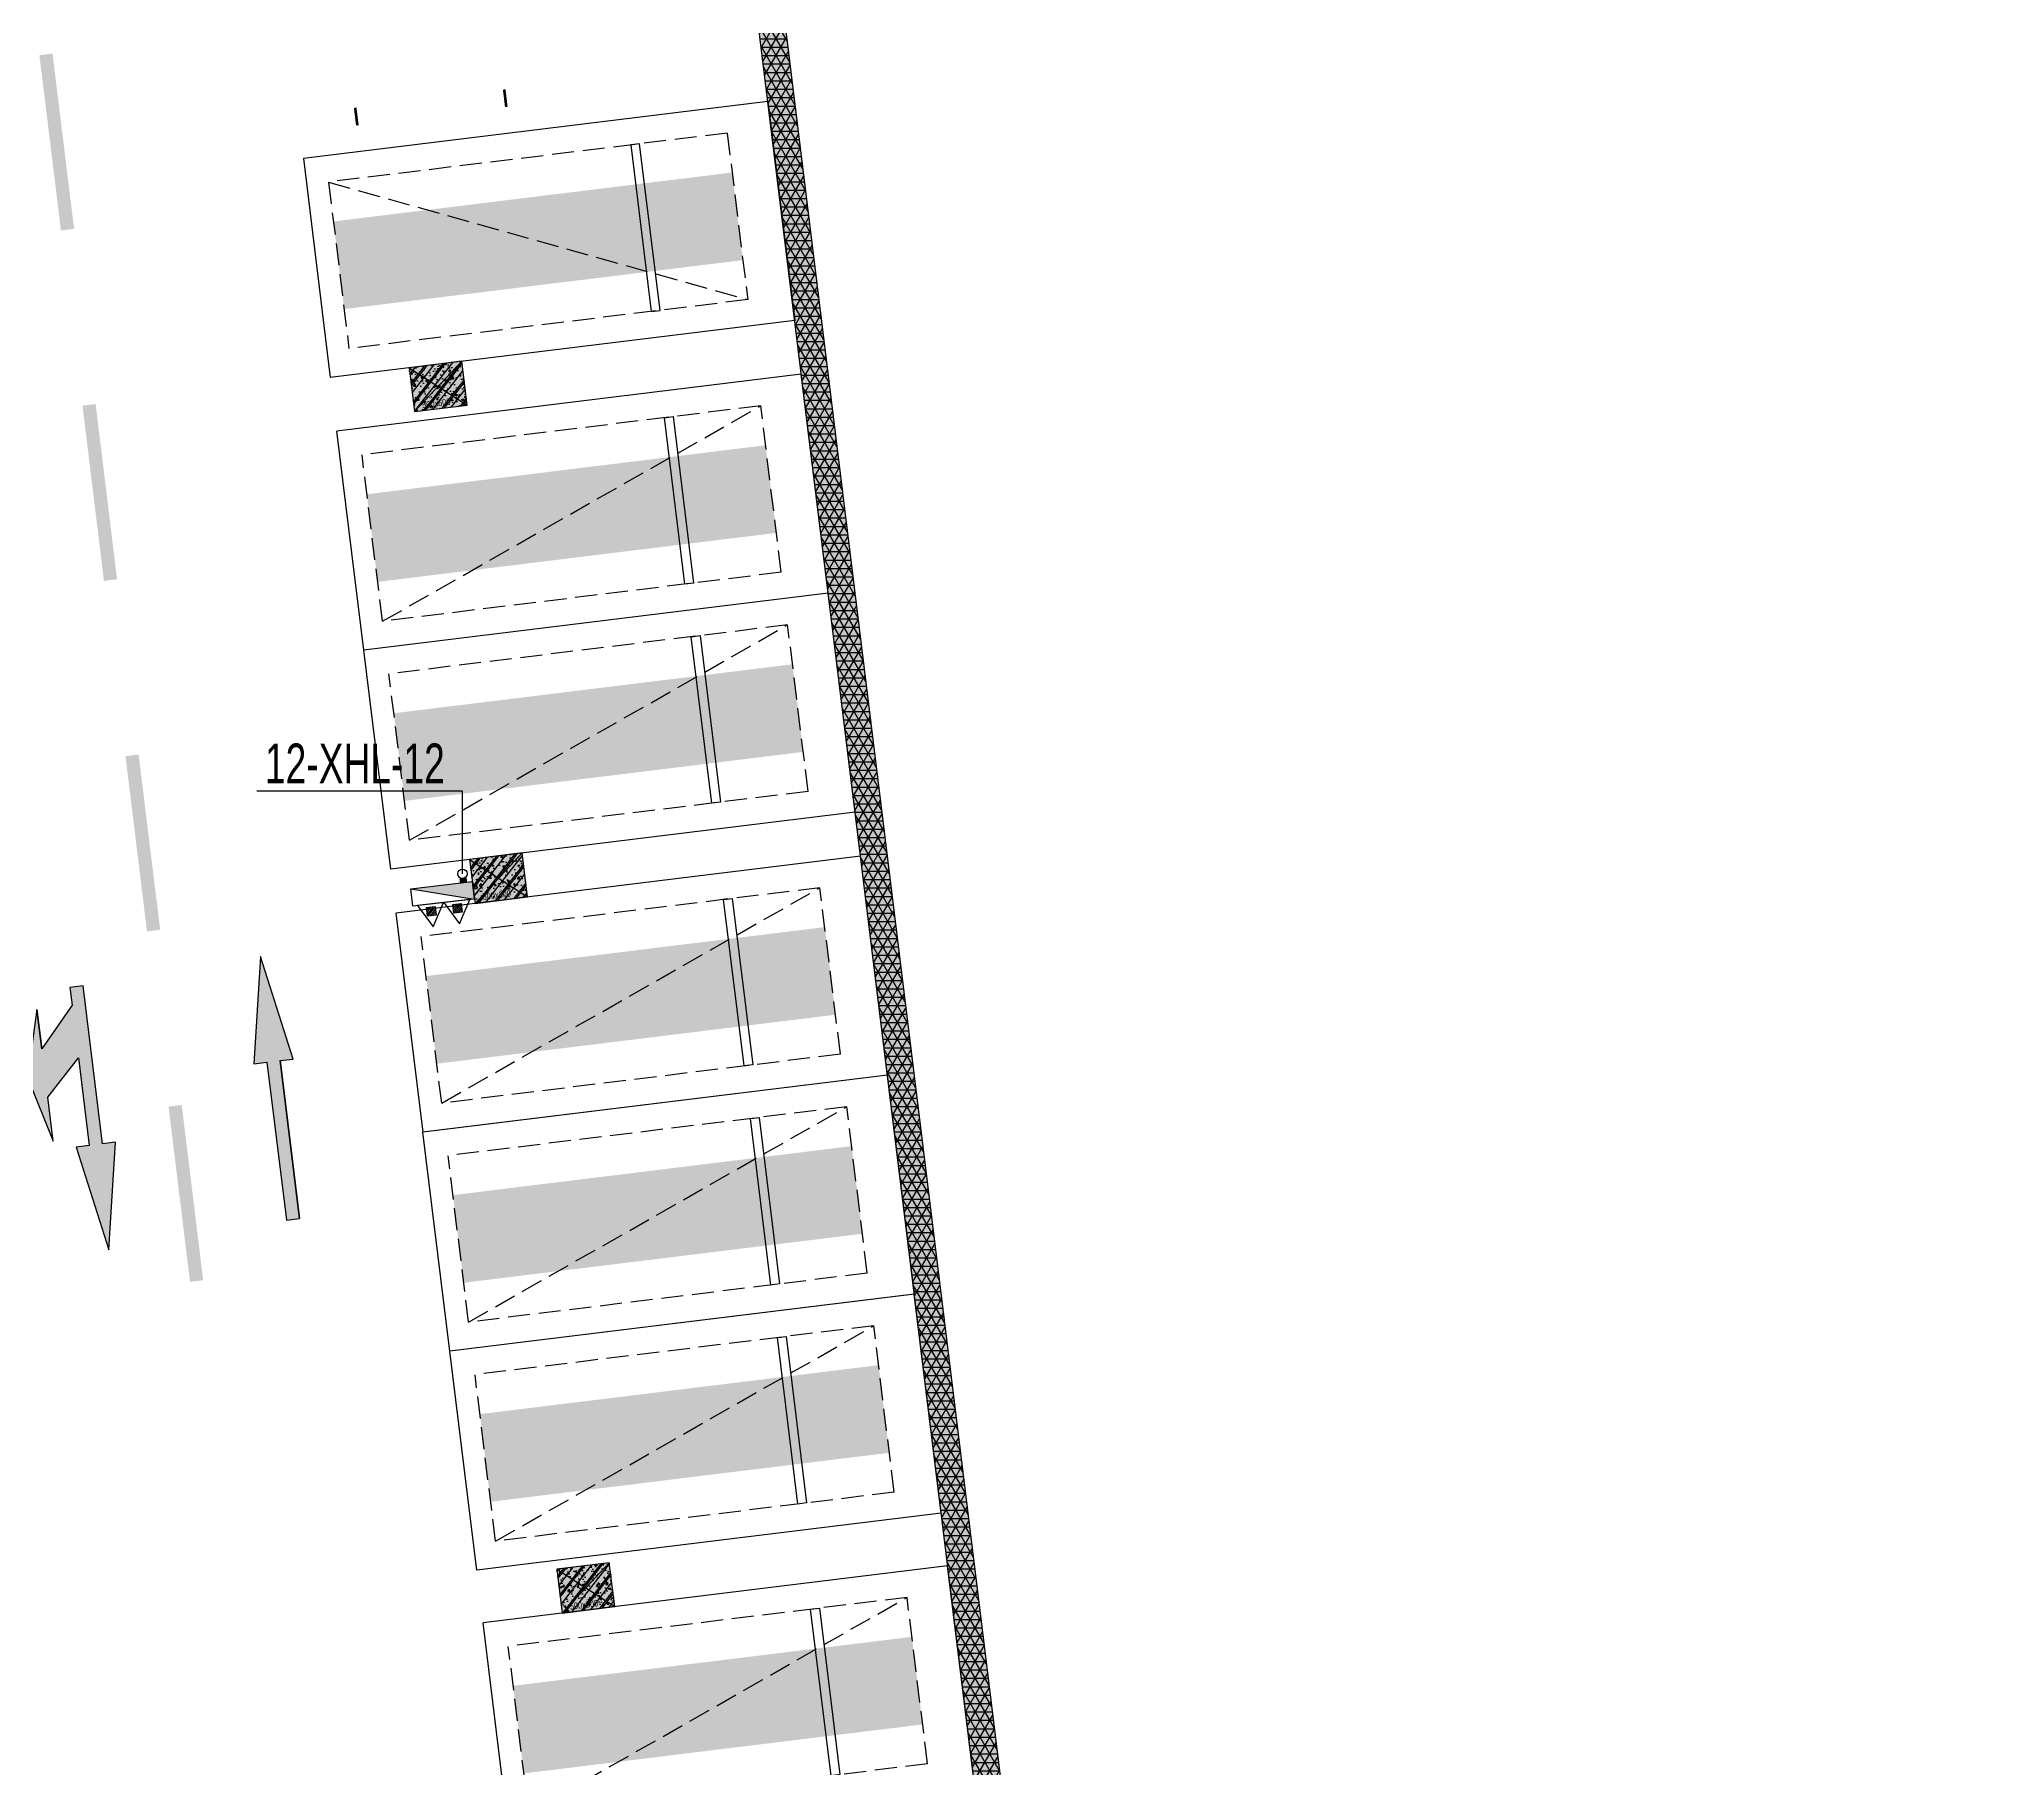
# Model space of a CAD drawing. Extents: x -1338203 to 1886333, y -783476 to 1038610.
# Drawn here: x 826277 to 848538, y -425839 to -406247 of the extents above; entities that cross this region are included whole.
import ezdxf
from ezdxf.enums import TextEntityAlignment as Align

# ---------------------------------------------------------------- set-up
doc = ezdxf.new("R2010")
doc.units = 0
doc.header["$LTSCALE"] = 1000
doc.header["$MEASUREMENT"] = 0
doc.linetypes.add('A-001-平面B2$0$__DASH', pattern=[0.35, 0.25, -0.1])
for name, color, linetype in [('A-001-车位参照B2$0$A-001-车位参照B2$0$0A-P-PKNG-CAR(A)', 43, 'Continuous'), ('M001-预留预埋B2$0$0M-A-LD', 4, 'Continuous'), ('p-a-regular', 5, 'Continuous'), ('S001南区墙柱$0$0S-CW-HATCH', 251, 'Continuous'), ('S001南区墙柱$0$0S-CW-HATCH-UP', 251, 'Continuous'), ('S001南区墙柱$0$0S-F-WALL-HATCH', 251, 'Continuous'), ('S001南区墙柱$0$0S-F-WALL-HATCH-UP', 251, 'Continuous'), ('S001南区墙柱$0$0S-F-WALL-LINE', 202, 'Continuous'), ('S001南区墙柱$0$S001-墙柱B1_1$0$0S-CC-LINE', 52, 'Continuous'), ('S001南区墙柱$0$S001-墙柱B1_1$0$0S-CW-HATCH-UP', 251, 'Continuous'), ('中心线', 42, 'Continuous'), ('地面指向箭头', 7, 'Continuous'), ('负二层消火栓$0$负二层消火栓$0$0P-ACC-FH', 7, 'Continuous'), ('负二层消火栓$0$负二层消火栓$0$0P-DIM-FH', 3, 'Continuous'), ('负二层消火栓$0$负二层消火栓$0$0P-PIPE-FH', 1, 'Continuous'), ('负二层消火栓$0$负二层消火栓$0$0P-VPIPE-FH', 1, 'Continuous'), ('负二层消火栓$0$负二层消火栓$1$0P-EQUIP-FH', 7, 'Continuous')]:
    doc.layers.add(name, color=color, linetype=linetype)
doc.layers.add('S001南区墙柱$0$S001-墙柱B1_1$0$0S-A-TIPS', color=10, linetype='Continuous', plot=False)
doc.styles.add('S001南区墙柱$0$S001-墙柱B1_1$0$AAD-S', font='aad-s.shx', dxfattribs={"width": 0.7, "bigfont": 'aad-hztxt.shx'})
doc.styles.add('负二层消火栓$0$负二层消火栓$0$AAD-S', font='aad-s.shx', dxfattribs={"width": 0.7, "bigfont": 'aad-hztxt.shx'})

# ---------------------------------------------------------------- blocks, each defined once
blk = doc.blocks.new('M001-预留预埋B2')
at = {"layer": 'M001-预留预埋B2$0$0M-A-LD'}
blk.add_lwpolyline([(63514, -243611, 0, 0, 0), (65201, -243403, 30, 30, 0), (65177, -243205, 0, 0, 0), (63489, -243412, 30, 30, 0), (63514, -243611, 30, 30, 0)], format="xyseb", dxfattribs=at)
blk = doc.blocks.new('负二层消火栓$0$负二层消火栓$1$$TwtSys$00000546')
h = blk.add_hatch()
h.set_pattern_fill('ANSI31', color=256, scale=200, style=0)
h.set_pattern_definition([(45, (-38543.802, -6670.83), (-17.67767, 17.67767), [])])
h.paths.add_polyline_path([(-65, 174), (65, 174), (65, 44), (-65, 44)])
for points in [[(0, 344), (-198, 0), (198, 0)], [(-65, 174), (65, 174), (65, 44), (-65, 44)]]:
    blk.add_lwpolyline(points, close=True)
blk = doc.blocks.new('负二层消火栓$0$负二层消火栓$0$$TwtSys$00000434')
for p, q in [((-0.5, 0.5), (-0.5, -0.5)), ((-0.5, -0.5), (0.5, 0.5)), ((0.5, 0.5), (-0.5, 0.5)), ((0.5, -0.5), (0.5, 0.5)), ((-0.5, -0.5), (0.5, -0.5))]:
    blk.add_line(p, q)
blk.add_solid([(0.5, -0.5), (0.5, 0.5), (-0.5, -0.5)])
blk = doc.blocks.new('负二层消火栓')
at = {"layer": '负二层消火栓$0$负二层消火栓$0$0P-DIM-FH'}
for p, q in [((64704, -251155, 800), (62377, -251155, 800)), ((64704, -252090, 800), (64704, -251155, 800))]:
    blk.add_line(p, q, dxfattribs=at)
at = {"layer": '负二层消火栓$0$负二层消火栓$0$0P-PIPE-FH', "linetype": 'Continuous', "const_width": 82.5}
blk.add_lwpolyline([(64711, -252142), (64716, -252189)], dxfattribs=at)
at = {"layer": '负二层消火栓$0$负二层消火栓$0$0P-VPIPE-FH', "linetype": 'Continuous'}
blk.add_circle((64704, -252090), 52.5, dxfattribs=at)
at = {"layer": '负二层消火栓$0$负二层消火栓$0$0P-ACC-FH', "xscale": -700, "yscale": 200, "zscale": 700, "rotation": 186.669974410336}
blk.add_blockref('负二层消火栓$0$负二层消火栓$0$$TwtSys$00000434', (64479, -252318), dxfattribs=at)
at = {"layer": '负二层消火栓$0$负二层消火栓$1$0P-EQUIP-FH', "xscale": 0.7499999999999999, "yscale": 0.7499999999999999, "zscale": 0.7499999999999999, "rotation": 186.6699744103359}
for p in [(64343, -252434, 800), (64639, -252400, 800)]:
    blk.add_blockref('负二层消火栓$0$负二层消火栓$1$$TwtSys$00000546', p, dxfattribs=at)
at = {"layer": '负二层消火栓$0$负二层消火栓$0$0P-DIM-FH', "color": 7, "style": '负二层消火栓$0$负二层消火栓$0$AAD-S', "width": 0.7}
blk.add_text('12-XHL-12', height=450, dxfattribs=at).set_placement((62467, -251065, 800))
blk = doc.blocks.new('S001南区墙柱$0$AAD_BLOCK_20230215093950878')
at = {"layer": 'S001南区墙柱$0$0S-CW-HATCH'}
h = blk.add_hatch(color=256, dxfattribs=at)
h.dxf.hatch_style = 1
h.paths.add_polyline_path([(-300, -250), (300, -250), (300, 250), (-300, 250)])
at = {"layer": 'S001南区墙柱$0$0S-CW-HATCH-UP'}
h = blk.add_hatch(dxfattribs=at)
h.set_pattern_fill('钢筋混凝土', color=256, scale=30, pattern_type=2)
h.set_pattern_definition([(45, (-42203.53, -84001.15), (-106.06602, 106.06602), []), (50, (-42203.53, -84001.15), (215.17805, -18.82564), [22.5, -247.5]), (355, (-42203.53, -84001.15), (-41.6254, 225.65764), [18, -198]), (100.4514, (-42185.6, -84002.72), (173.5528, 206.83186), [19.12206, -210.34263]), (46.1842, (-42203.53, -83941.15), (320.1723, -49.6557), [33.75, -371.25]), (96.6356, (-42176.85, -83945.3), (280.3988, 292.2354), [28.6831, -315.5139]), (351.1842, (-42203.53, -83941.15), (280.3986, 292.2356), [27, -297]), (21, (-42173.53, -83956.15), (179.0721, -120.78567), [22.5, -247.5]), (326, (-42173.53, -83956.15), (72.9946, 217.545), [18, -198]), (71.4514, (-42158.6, -83966.21), (252.0668, 96.75915), [19.12206, -210.34263]), (37.5, (-42203.53, -84001.15), (3.647957, 99.868156), [1.5, -195.6, 1.5, -201, 1.5, -198.75]), (7.5, (-42203.53, -84001.15), (78.92086, 118.32351), [1.5, -114.6, 1.5, -191.1, 1.5, -75.75]), (327.5, (-42270.43, -84001.15), (160.14673, -6.76646), [1.5, -75, 1.5, -234, 1.5, -310.5]), (317.5, (-42300.43, -84001.15), (174.95585, 30.0315), [1.5, -97.5, 1.5, -155.4, 1.5, -220.5])])
h.paths.add_polyline_path([(-300, -250), (300, -250), (300, 250), (-300, 250)])
at = {"layer": 'S001南区墙柱$0$S001-墙柱B1_1$0$0S-CW-HATCH-UP', "transparency": 33554661}
h = blk.add_hatch(dxfattribs=at)
h.set_pattern_fill('钢筋混凝土', color=0, scale=30)
h.set_pattern_definition([(45, (48108.52, -15514.205), (-53.03301, 53.03301), []), (50, (48108.52, -15514.2), (215.17805, -18.82564), [22.5, -247.5]), (355, (48108.52, -15514.2), (-41.6254, 225.6576), [18, -198]), (100.4514, (48126.45, -15515.77), (173.5528, 206.8319), [19.1221, -210.3426]), (46.1842, (48108.52, -15454.2), (320.1723, -49.6557), [33.75, -371.25]), (96.6356, (48135.2, -15458.34), (280.3988, 292.2354), [28.683, -315.514]), (351.1842, (48108.52, -15454.2), (280.3986, 292.2356), [27, -297]), (21, (48138.52, -15469.2), (179.0721, -120.78567), [22.5, -247.5]), (326, (48138.52, -15469.2), (72.9946, 217.545), [18, -198]), (71.4514, (48153.44, -15479.27), (252.0668, 96.75915), [19.1221, -210.3426]), (37.5, (48108.52, -15514.205), (3.64796, 99.86816), [0, -195.6, 0, -201, 0, -198.75]), (7.5, (48108.52, -15514.2), (78.92086, 118.32351), [0, -114.6, 0, -191.1, 0, -75.75]), (327.5, (48041.62, -15514.205), (160.14673, -6.76646), [0, -75, 0, -234, 0, -310.5]), (317.5, (48011.62, -15514.2), (174.95585, 30.0315), [0, -97.5, 0, -155.4, 0, -220.5])])
h.paths.add_polyline_path([(-300, -250), (300, -250), (300, 250), (-300, 250)])
at = {"layer": 'S001南区墙柱$0$S001-墙柱B1_1$0$0S-A-TIPS'}
for p, q in [((-300, 250), (300, -250)), ((300, 250), (-300, -250))]:
    blk.add_line(p, q, dxfattribs=at)
at = {"layer": 'S001南区墙柱$0$S001-墙柱B1_1$0$0S-CC-LINE'}
blk.add_lwpolyline([(-300, -250), (300, -250), (300, 250), (-300, 250)], close=True, dxfattribs=at)
at = {"layer": 'S001南区墙柱$0$S001-墙柱B1_1$0$0S-A-TIPS', "style": 'S001南区墙柱$0$S001-墙柱B1_1$0$AAD-S', "width": 0.7}
blk.add_text('500x600', height=75, dxfattribs=at).set_placement((-45, -187), align=Align.MIDDLE_CENTER)
blk = doc.blocks.new('S001南区墙柱')
at = {"layer": 'S001南区墙柱$0$0S-F-WALL-HATCH'}
h = blk.add_hatch(color=256, dxfattribs=at)
h.dxf.hatch_style = 1
h.paths.add_polyline_path([(70996, 68033), (71294, 68069), (75890, 30648), (106212, 34372), (107919, 20477), (107621, 20440), (105951, 34038), (75629, 30314)])
at = {"layer": 'S001南区墙柱$0$0S-F-WALL-HATCH-UP'}
h = blk.add_hatch(dxfattribs=at)
h.set_pattern_fill('NET3', color=256, scale=30)
h.set_pattern_definition([(0, (0, 0), (0, 95.25), []), (60, (0, 0), (-82.48892, 47.625), []), (120, (0, 0), (-82.48892, -47.625), [])])
h.paths.add_polyline_path([(70996, 68033), (71294, 68069), (75890, 30648), (106212, 34372), (107919, 20477), (107621, 20440), (105951, 34038), (75629, 30314)])
at = {"layer": 'S001南区墙柱$0$0S-F-WALL-LINE', "elevation": 3370}
blk.add_lwpolyline([(70996, 68033), (71294, 68069), (75890, 30648), (106212, 34372), (107919, 20477), (107621, 20440), (105951, 34038), (75629, 30314)], close=True, dxfattribs=at)
at = {"rotation": 7.166417273599052}
for p in [(67541, 62532, 3370), (68225, 56961, 3370), (69213, 48921, 3370)]:
    blk.add_blockref('S001南区墙柱$0$AAD_BLOCK_20230215093950878', p, dxfattribs=at)
blk = doc.blocks.new('S001地下二墙柱')
blk.add_blockref('S001南区墙柱', (-3112, -309101, -3370))
blk = doc.blocks.new('直行右转或左转')
at = {"layer": '地面指向箭头'}
blk.add_hatch(color=251, dxfattribs=at).paths.add_polyline_path([(3219528, 2452519), (3218327, 2452294), (3218327, 2452444), (3217325, 2452444), (3217726, 2452044), (3218227, 2452044), (3217476, 2451843), (3216725, 2452044), (3217175, 2452044), (3216725, 2452444), (3216524, 2452444), (3216524, 2452594), (3218327, 2452594), (3218327, 2452745)])
at = {"layer": '地面指向箭头', "color": 251}
blk.add_lwpolyline([(3216725, 2452044), (3217175, 2452044), (3216725, 2452044), (3217476, 2451843), (3218227, 2452044), (3217726, 2452044), (3217325, 2452444), (3218327, 2452444), (3218327, 2452294), (3219528, 2452519), (3218327, 2452745), (3218327, 2452594), (3216524, 2452594), (3216524, 2452444), (3216725, 2452444), (3217175, 2452044)], dxfattribs=at)
blk = doc.blocks.new('直行')
at = {"layer": '地面指向箭头'}
blk.add_hatch(color=251, dxfattribs=at).paths.add_polyline_path([(-29241, 4059962), (-29466, 4058762), (-29316, 4058762), (-29316, 4056961), (-29166, 4056961), (-29166, 4058762), (-29016, 4058762)])
at = {"layer": '地面指向箭头', "color": 251}
blk.add_lwpolyline([(-29316, 4058762), (-29316, 4056961), (-29316, 4058762), (-29316, 4058762), (-29466, 4058762), (-29241, 4059962), (-29016, 4058762), (-29166, 4058762), (-29166, 4056961), (-29316, 4056961), (-29316, 4056961)], dxfattribs=at)
blk = doc.blocks.new('A$C3d42903c')
at = {"layer": '中心线', "color": 251, "const_width": 150}
for points in [[(413950, 120835), (413706, 122820)], [(414437, 116865), (414194, 118850)], [(414925, 112894), (414681, 114879)], [(415412, 108924), (415169, 110909)]]:
    blk.add_lwpolyline(points, dxfattribs=at)
at = {"layer": '地面指向箭头', "color": 251, "xscale": -1, "rotation": 6.999982029857957}
blk.add_blockref('直行', (881898, -3920661), dxfattribs=at)
at = {"layer": '地面指向箭头', "color": 251, "linetype": 'Continuous', "rotation": 276.9999820298574}
blk.add_blockref('直行右转或左转', (-2412182, 3005920), dxfattribs=at)
blk = doc.blocks.new('A-001-车位参照B2$0$A-001-车位参照B2$0$ddd')
for p, q in [((0, 2500), (5300, 2500)), ((0, 2500), (0, 0)), ((5300, 2500), (5300, 0)), ((0, 0), (5300, 0))]:
    blk.add_line(p, q)
at = {"linetype": 'A-001-平面B2$0$__DASH'}
for p, q in [((500, 2200), (500, 300)), ((500, 2200), (5050, 2200)), ((5050, 2200), (5050, 300)), ((500, 300), (5050, 300))]:
    blk.add_line(p, q, dxfattribs=at)
blk.add_lwpolyline([(5050, 2200), (500, 300)], dxfattribs=at)
blk.add_lwpolyline([(1500, 300), (1500, 2200), (1600, 2200), (1600, 300)], close=True)
at = {"layer": 'p-a-regular', "ltscale": 0.002, "const_width": 1000}
blk.add_lwpolyline([(5050, 1250), (500, 1250)], dxfattribs=at)

msp = doc.modelspace()

# ---------------------------------------------------------------- block references
at = {"ltscale": 0.002}
for name, p in [('S001地下二墙柱', (766365.4, -163610.9)), ('M001-预留预埋B2', (766365.4, -163610.9)), ('负二层消火栓', (766365.4, -163610.9)), ('A$C3d42903c', (412646.2, -529238.7))]:
    msp.add_blockref(name, p, dxfattribs=at)
at = {"color": 0, "ltscale": 0.002}
msp.add_blockref('M001-预留预埋B2', (766365.4, -163610.9), dxfattribs=at)
at = {"layer": 'A-001-车位参照B2$0$A-001-车位参照B2$0$0A-P-PKNG-CAR(A)', "linetype": 'Continuous', "xscale": -1, "rotation": 6.99868274599706}
msp.add_blockref('A-001-车位参照B2$0$A-001-车位参照B2$0$ddd', (834833.3, -409432.9), dxfattribs=at)
at = {"layer": 'A-001-车位参照B2$0$A-001-车位参照B2$0$0A-P-PKNG-CAR(A)', "linetype": 'Continuous', "rotation": 187.0040209579872}
for p in [(834908, -410041.2), (835212.8, -412522.6), (835578.4, -415499.9), (835883.1, -417981.2), (836187.9, -420462.6), (836564.9, -423539.9)]:
    msp.add_blockref('A-001-车位参照B2$0$A-001-车位参照B2$0$ddd', p, dxfattribs=at)

doc.saveas('drawing.dxf')
